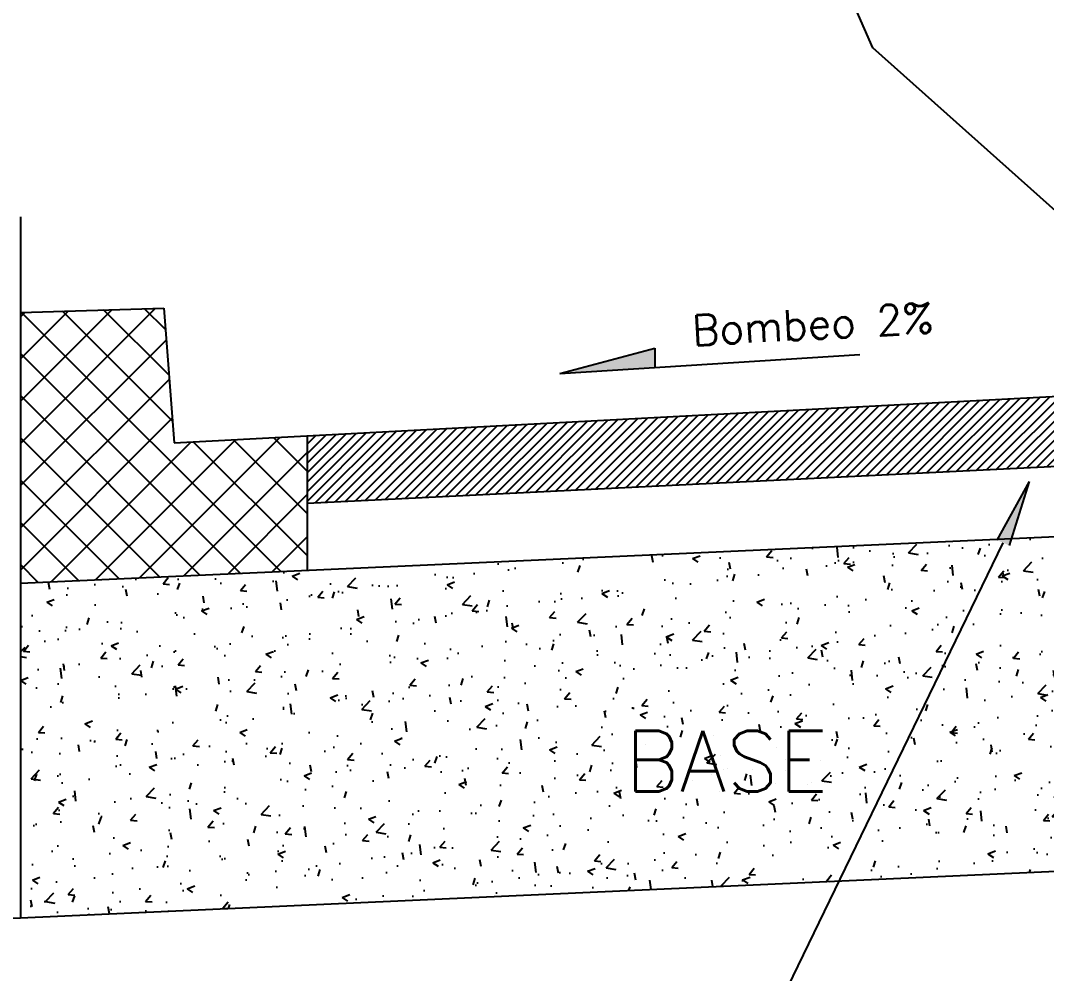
# Model space of a CAD drawing. Header units: millimetres. Extents: x 603733 to 1211550, y 1310999 to 2622648.
# Drawn here: x 604418.2 to 604429.88, y 1311050.17 to 1311061.02 of the extents above; entities that cross this region are included whole.
import ezdxf

# ---------------------------------------------------------------- set-up
doc = ezdxf.new("R2010")
doc.units = ezdxf.units.MM
doc.layers.add('acera', color=8, linetype='Continuous')
doc.layers.add('datos y tabla de areas', color=170, linetype='Continuous')
doc.styles.add('ROMANS', font='ROMANS', dxfattribs={"height": 0.2})

msp = doc.modelspace()

# ---------------------------------------------------------------- hatches: boundary and pattern name
h = msp.add_hatch()
h.set_pattern_fill('ANSI31', color=8, scale=0.613639, style=0)
h.set_pattern_definition([(45, (433689.09824, 983496.4606), (-0.05423853855, 0.05423853855), [])])
h.paths.add_polyline_path([(604421.465, 1311056.293), (604421.465, 1311055.529), (604431.125, 1311056.002), (604431.125, 1311056.805)])
at = {"layer": 'acera'}
for points in [[(604425.423, 1311057.294), (604424.343, 1311057.004), (604425.423, 1311057.073)], [(604429.316, 1311055.108), (604429.457, 1311055.047), (604429.686, 1311055.773)]]:
    msp.add_hatch(color=7, dxfattribs=at).paths.add_polyline_path(points)
at = {"layer": 'acera', "true_color": 0xe3e3e3}
h = msp.add_hatch(dxfattribs=at)
h.set_pattern_fill('AR-CONC', color=254, scale=0.122728, style=0)
h.set_pattern_definition([(50, (337080.654, 800237.91556), (0.8802776633, -0.0770143165), [0.0920458522, -1.012504374]), (355, (337080.654, 800237.9156), (-0.1702864633, 0.9231488794), [0.0736366817, -0.8100034992]), (100.4514, (337080.72736, 800237.9091), (0.7099918538, 0.8461340024), [0.0782269348, -0.8604963094]), (46.1842, (337080.654, 800238.161), (1.3098014908, -0.2031378497), [0.1380687783, -1.518756561]), (96.6356, (337080.7631, 800238.1441), (1.1470910032, 1.1955134607), [0.1173404058, -1.290744258]), (351.1842, (337080.654, 800238.161), (1.14709007, 1.1955143567), [0.1104550226, -1.2150052488]), (21, (337080.7767, 800238.09965), (0.7325709105, -0.4941253186), [0.0920458522, -1.012504374]), (326, (337080.7767, 800238.09965), (0.298615561, 0.8899607181), [0.0736366817, -0.8100034992]), (71.4514, (337080.8378, 800238.0585), (1.0311867716, 0.3958345923), [0.0782269348, -0.8604963094]), (37.5, (337080.654, 800237.91556), (0.01492352327, 0.40855331284), [0, -0.800185275, 0, -0.8222762795, 0, -0.8130716943]), (7.5, (337080.654, 800237.91556), (0.32285946344, 0.48405282842), [0, -0.46882020713, 0, -0.78177610455, 0, -0.30988770235]), (327.5, (337080.38032, 800237.91556), (0.65514854737, -0.02768109853), [0, -0.3068195073, 0, -0.9572768627, 0, -1.27023276015]), (317.5, (337080.2576, 800237.91556), (0.7157315725, 0.1228566454), [0, -0.39886535947, 0, -0.6357300191, 0, -0.9020493514])])
h.paths.add_polyline_path([(604418.2, 1311054.617), (604418.2, 1311050.807), (604434.523, 1311051.542), (604434.523, 1311055.352)])

# ---------------------------------------------------------------- linework, layer by layer
at = {"color": 7}
msp.add_line((604427.906, 1311060.71), (604423.53, 1311070.731), dxfattribs=at)
for p, q in [((604418.2, 1311050.807), (604434.523, 1311051.542)), ((604412.759, 1311050.583), (604418.2, 1311050.807))]:
    msp.add_line(p, q)
at = {"layer": 'acera', "color": 7}
for p, q in [((604430.792, 1311058.133), (604427.906, 1311060.71)), ((604424.343, 1311057.004), (604425.423, 1311057.294)), ((604424.343, 1311057.004), (604427.756, 1311057.22)), ((604425.423, 1311057.294), (604425.423, 1311057.073)), ((604421.465, 1311055.529), (604434.523, 1311056.169)), ((604429.686, 1311055.773), (604429.316, 1311055.108)), ((604429.686, 1311055.773), (604429.457, 1311055.047)), ((604429.386, 1311055.077), (604426.341, 1311048.799)), ((604418.2, 1311054.617), (604418.2, 1311050.807))]:
    msp.add_line(p, q, dxfattribs=at)
at = {"layer": 'datos y tabla de areas', "color": 0}
for p, q in [((604418.2, 1311058.788), (604418.2, 1311054.617)), ((604418.2, 1311057.7), (604419.833, 1311057.749)), ((604418.2, 1311056.208), (604419.739, 1311057.746)), ((604418.2, 1311056.688), (604419.243, 1311057.731)), ((604418.2, 1311057.169), (604418.747, 1311057.716)), ((604418.2, 1311057.65), (604418.252, 1311057.702)), ((604421.163, 1311054.751), (604418.213, 1311057.7)), ((604419.932, 1311056.463), (604418.68, 1311057.714)), ((604419.892, 1311056.984), (604419.147, 1311057.728)), ((604419.851, 1311057.505), (604419.614, 1311057.742)), ((604419.833, 1311057.749), (604419.951, 1311056.213)), ((604418.2, 1311055.727), (604419.861, 1311057.387)), ((604420.703, 1311054.73), (604418.2, 1311057.232)), ((604418.2, 1311055.246), (604419.895, 1311056.94)), ((604420.243, 1311054.709), (604418.2, 1311056.752)), ((604419.951, 1311056.213), (604431.125, 1311056.805)), ((604418.2, 1311054.765), (604419.929, 1311056.494)), ((604419.782, 1311054.689), (604418.2, 1311056.271)), ((604419.557, 1311054.678), (604421.155, 1311056.276)), ((604421.465, 1311055.892), (604421.084, 1311056.273)), ((604421.465, 1311056.293), (604421.465, 1311054.764)), ((604418.55, 1311054.633), (604420.139, 1311056.223)), ((604419.053, 1311054.656), (604420.647, 1311056.249)), ((604421.465, 1311054.93), (604420.17, 1311056.224)), ((604421.465, 1311055.411), (604420.627, 1311056.248)), ((604420.06, 1311054.701), (604421.465, 1311056.106)), ((604419.322, 1311054.668), (604418.2, 1311055.79)), ((604420.564, 1311054.724), (604421.465, 1311055.625)), ((604418.2, 1311054.617), (604434.523, 1311055.352)), ((604418.862, 1311054.647), (604418.2, 1311055.309)), ((604421.067, 1311054.746), (604421.465, 1311055.144)), ((604418.402, 1311054.626), (604418.2, 1311054.828))]:
    msp.add_line(p, q, dxfattribs=at)

# ---------------------------------------------------------------- texts
at = {"style": 'ROMANS'}
msp.add_text('Bombeo 2%%%', height=0.34517, rotation=3.0589, dxfattribs=at).set_placement((604425.857, 1311057.321))
at = {"color": 7, "style": 'ROMANS'}
msp.add_text('BASE', height=0.6903, dxfattribs=at).set_placement((604425.084, 1311052.245))

doc.saveas('drawing.dxf')
